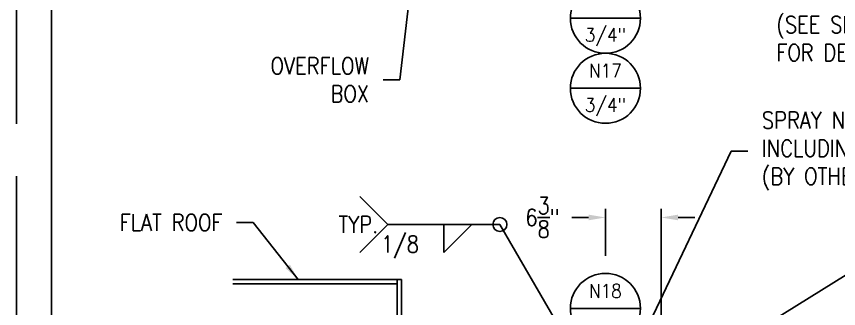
# Model space of a CAD drawing. Extents: x -36 to 1116, y 36 to 900.
# Drawn here: x -36 to 245.6, y 602.7 to 702.8 of the extents above; entities that cross this region are included whole.
import ezdxf
from ezdxf.enums import TextEntityAlignment as Align

# ---------------------------------------------------------------- set-up
doc = ezdxf.new("R2010")
doc.units = 0
doc.header["$LTSCALE"] = 12
doc.header["$MEASUREMENT"] = 0
doc.header["$PDMODE"] = 33
doc.header["$PDSIZE"] = -0.5
doc.linetypes.add('AM_ISO02W050', pattern=[7.5, 6, -1.5])
doc.layers.get('0').update_dxf_attribs({"linetype": 'CONTINUOUS'})
doc.layers.get('Defpoints').update_dxf_attribs({"linetype": 'CONTINUOUS'})
doc.layers.add('DIM', color=1, linetype='CONTINUOUS')
doc.layers.add('SHELL', color=40, linetype='CONTINUOUS')
doc.styles.add('ROMANS', font='ROMANS.shx', dxfattribs={"width": 0.85, "height": 5.76})
doc.styles.get("Standard").update_dxf_attribs({"font": 'sanss___.ttf'})
doc.dimstyles.get("Standard").update_dxf_attribs({"dimtxt": 0.18, "dimasz": 0.18, "dimexe": 0.18, "dimexo": 0.0625, "dimgap": 0.09, "dimtad": 0, "dimtih": 1, "dimtoh": 1, "dimdec": 4, "dimzin": 0, "dimdsep": 46, "dimtxsty": 'Standard', "dimcen": 0.09, "dimadec": 0, "dimazin": 0, "dimtfac": 1, "dimtdec": 4, "dimtofl": 0, "dimtmove": 0, "dimatfit": 3, "dimfxl": 1, "dimtolj": 1, "dimtzin": 0, "dimarcsym": 0})

# ---------------------------------------------------------------- blocks, each defined once
blk = doc.blocks.new('Nozzle Callout')
blk.add_line((0.25, 0), (-0.25, 0))
blk.add_circle((0, 0), 0.25)
at = {"style": 'ROMANS', "width": 0.9}
for tag, p in [('NZ-ID', (0, 0.125)), ('NZ-SZ', (0, -0.125))]:
    blk.add_attdef(tag, text='', height=0.0975, dxfattribs=at).set_placement(p, align=Align.MIDDLE)
blk = doc.blocks.new('*D220')
at = {"layer": 'Defpoints', "color": 0, "transparency": 16777216}
for p in [(165.75, 633.88), (165.75, 614.72), (184.88, 550.33)]:
    blk.add_point(p, dxfattribs=at)
at = {"layer": 'DIM', "color": 0, "lineweight": -2, "transparency": 16777216}
for p, q in [((165.75, 620.72), (165.75, 636.88)), ((184.88, 556.33), (184.88, 636.88)), ((159.99, 633.88), (154.23, 633.88)), ((190.64, 633.88), (196.4, 633.88))]:
    blk.add_line(p, q, dxfattribs=at)
at = {"layer": 'DIM', "color": 0, "transparency": 16777216}
for points in [[(159.99, 634.84), (159.99, 632.92), (165.75, 633.88)], [(190.64, 634.84), (190.64, 632.92), (184.88, 633.88)]]:
    blk.add_solid(points, dxfattribs=at)
at = {"layer": 'DIM', "color": 0, "transparency": 16777216, "insert": (144.18, 633.88), "char_height": 5.76, "attachment_point": 5, "style": 'ROMANS'}
blk.add_mtext('\\A1;6{\\H1x;\\S3/8;}"', dxfattribs=at)

msp = doc.modelspace()

# ---------------------------------------------------------------- linework, layer by layer
msp.add_line((-24, 72), (-24, 888))
at = {"layer": 'Defpoints', "linetype": 'AM_ISO02W050'}
msp.add_line((-36, 36), (-36, 900), dxfattribs=at)
at = {"layer": 'DIM'}
for p, q in [((91.2017, 631.45675), (81.6017, 641.05675)), ((91.2017, 631.45675), (81.6017, 621.85675)), ((129.6017, 631.45675), (91.2017, 631.45675)), ((110.4017, 621.85675), (120.0017, 631.45675)), ((110.4017, 631.45675), (110.4017, 621.85675))]:
    msp.add_line(p, q, dxfattribs=at)
msp.add_circle((129.6017, 631.45675), 2.4, dxfattribs=at)
at = {"layer": 'SHELL'}
for p, q in [((38.14983, 612.57948), (95.88144, 612.57948)), ((94.38144, 612.57948), (94.38144, 182.07948)), ((95.88144, 612.57948), (95.88144, 182.07948)), ((38.14983, 611.07948), (94.38144, 611.07948))]:
    msp.add_line(p, q, dxfattribs=at)

# ---------------------------------------------------------------- block references
at = {"layer": 'DIM'}
ref = msp.add_blockref('Nozzle Callout', (165.75062, 702.15106), dxfattribs=dict(at, xscale=-48, yscale=48, zscale=48))
ref.add_attrib('NZ-ID', 'N16b', dxfattribs={"layer": '0', "height": 4.68, "style": 'ROMANS', "width": 0.9}).set_placement((165.75062, 708.15106), align=Align.MIDDLE)
ref.add_attrib('NZ-SZ', '3/4"', dxfattribs={"layer": '0', "height": 4.68, "style": 'ROMANS', "width": 0.9}).set_placement((165.75062, 696.15106), align=Align.MIDDLE)
ref = msp.add_blockref('Nozzle Callout', (165.75062, 678.15106), dxfattribs=dict(at, xscale=-48, yscale=48, zscale=48))
ref.add_attrib('NZ-ID', 'N17', dxfattribs={"layer": '0', "height": 4.68, "style": 'ROMANS', "width": 0.9}).set_placement((165.75062, 684.15106), align=Align.MIDDLE)
ref.add_attrib('NZ-SZ', '3/4"', dxfattribs={"layer": '0', "height": 4.68, "style": 'ROMANS', "width": 0.9}).set_placement((165.75062, 672.15106), align=Align.MIDDLE)
ref = msp.add_blockref('Nozzle Callout', (165.75062, 602.71933), dxfattribs=dict(at, xscale=-48, yscale=48, zscale=48))
ref.add_attrib('NZ-ID', 'N18', dxfattribs={"layer": '0', "height": 4.68, "style": 'ROMANS', "width": 0.9}).set_placement((165.75062, 608.71933), align=Align.MIDDLE)
ref.add_attrib('NZ-SZ', '1"', dxfattribs={"layer": '0', "height": 4.68, "style": 'ROMANS', "width": 0.9}).set_placement((165.75062, 596.71933), align=Align.MIDDLE)

# ---------------------------------------------------------------- texts
at = {"layer": 'DIM', "style": 'ROMANS', "width": 0.85}
msp.add_text('TYP.', height=5.76, dxfattribs=at).set_placement((81.12317, 631.45675), align=Align.MIDDLE_CENTER)
msp.add_text('1/8', height=5.76, dxfattribs=at).set_placement((88.8977, 621.85675))
at = {"layer": 'DIM', "char_height": 5.76, "style": 'ROMANS'}
for s, insert, attachment_point in [('LOWER BOX\\PASSEMBLY\\P(SEE SHEET#12 \\PFOR DETAILS)', (224.29977, 703.82409), 4), ('OVERFLOW\\PBOX', (84.82482, 681.0814), 6), ('FLAT ROOF', (34.58389, 632.18774), 6)]:
    msp.add_mtext(s, dxfattribs=dict(at, insert=insert, attachment_point=attachment_point))
at = {"layer": 'DIM', "insert": (219.34529, 656.64087), "char_height": 5.76, "width": 83.8556918, "attachment_point": 4, "style": 'ROMANS'}
msp.add_mtext('SPRAY NOZZLE (N18)\\PINCLUDING PIPING\\P(BY OTHERS)', dxfattribs=at)

# ---------------------------------------------------------------- dimensions: what is measured, and where the dimension line sits
at = {"layer": 'DIM'}
dim = msp.add_linear_dim(base=(165.75062, 633.8765), p1=(184.87562, 550.32948), p2=(165.75062, 614.71933), dimstyle='Standard', override={"dimscale": 48, "dimtxt": 5.76, "dimasz": 0.12, "dimexe": 0.0625, "dimexo": 0.125, "dimgap": 0.1, "dimlfac": 0.333333, "dimzin": 3, "dimlunit": 4, "dimpost": '\\X', "dimtxsty": 'ROMANS', "dimcen": 0}, dxfattribs=at)
dim.commit()
dim.dimension.update_dxf_attribs({"geometry": '*D220', "text_midpoint": (144.18491, 633.8765)})

# ---------------------------------------------------------------- leaders
at = {"layer": 'DIM', "annotation_type": 0, "has_hookline": 1}
for points, hookline_direction, text_width in [([(100.19334, 722.53371), (95.38482, 681.0814), (89.62482, 681.0814)], 1, 36.37029), ([(172.92872, 581.13028), (208.78529, 656.64087), (214.54529, 656.64087)], 0, 79.968), ([(60.49214, 612.57948), (45.14389, 632.18774), (39.38389, 632.18774)], 1, 39.168), ([(175.94978, 569.26698), (274.76856, 630.79043), (280.52856, 630.79043)], 0, 104.21486)]:
    msp.add_leader(points, dimstyle='Standard', override={"dimscale": 48, "dimtxt": 5.76, "dimasz": 0.12, "dimexe": 0.0625, "dimexo": 0.125, "dimgap": 0.1, "dimlfac": 0.333333, "dimzin": 3, "dimlunit": 4, "dimpost": '\\X', "dimtxsty": 'ROMANS', "dimcen": 0}, dxfattribs=dict(at, hookline_direction=hookline_direction, text_width=text_width))
at = {"layer": 'DIM'}
msp.add_leader([(165.78758, 569.26698), (129.6017, 631.45675)], dimstyle='Standard', override={"dimscale": 48, "dimtxt": 5.76, "dimasz": 0.12, "dimexe": 0.0625, "dimexo": 0.125, "dimgap": 0.1, "dimlfac": 0.333333, "dimzin": 3, "dimlunit": 4, "dimpost": '\\X', "dimtxsty": 'ROMANS', "dimcen": 0}, dxfattribs=at)

doc.saveas('drawing.dxf')
